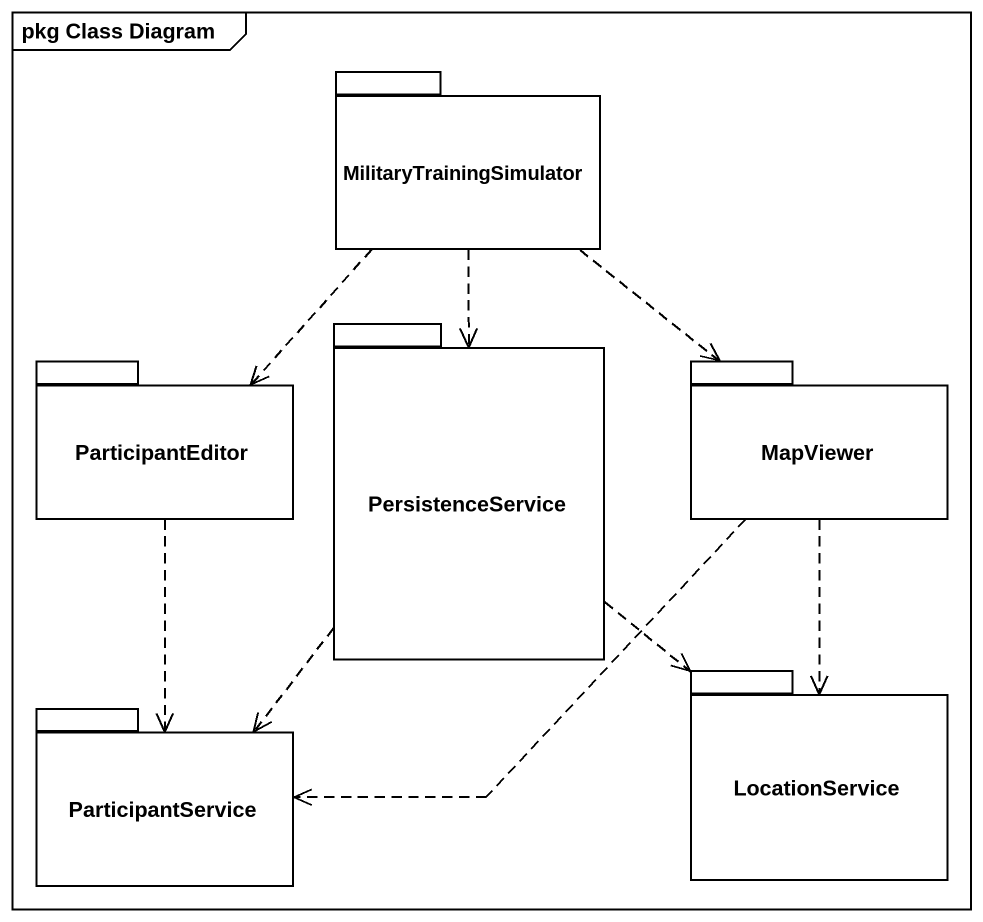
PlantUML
@startuml
mainframe pkg Class Diagram
package MilitaryTrainingSimulator {
}
package PersistenceService {
}
package ParticipantEditor {
}
package MapViewer {
}
package LocationService {
}
package ParticipantService {
}
MilitaryTrainingSimulator ..> PersistenceService
MilitaryTrainingSimulator ..> ParticipantEditor
MilitaryTrainingSimulator ..> MapViewer
PersistenceService ..> LocationService
PersistenceService ..> ParticipantService
ParticipantEditor ..> ParticipantService
MapViewer ..> LocationService
MapViewer .left.> ParticipantService
@enduml
